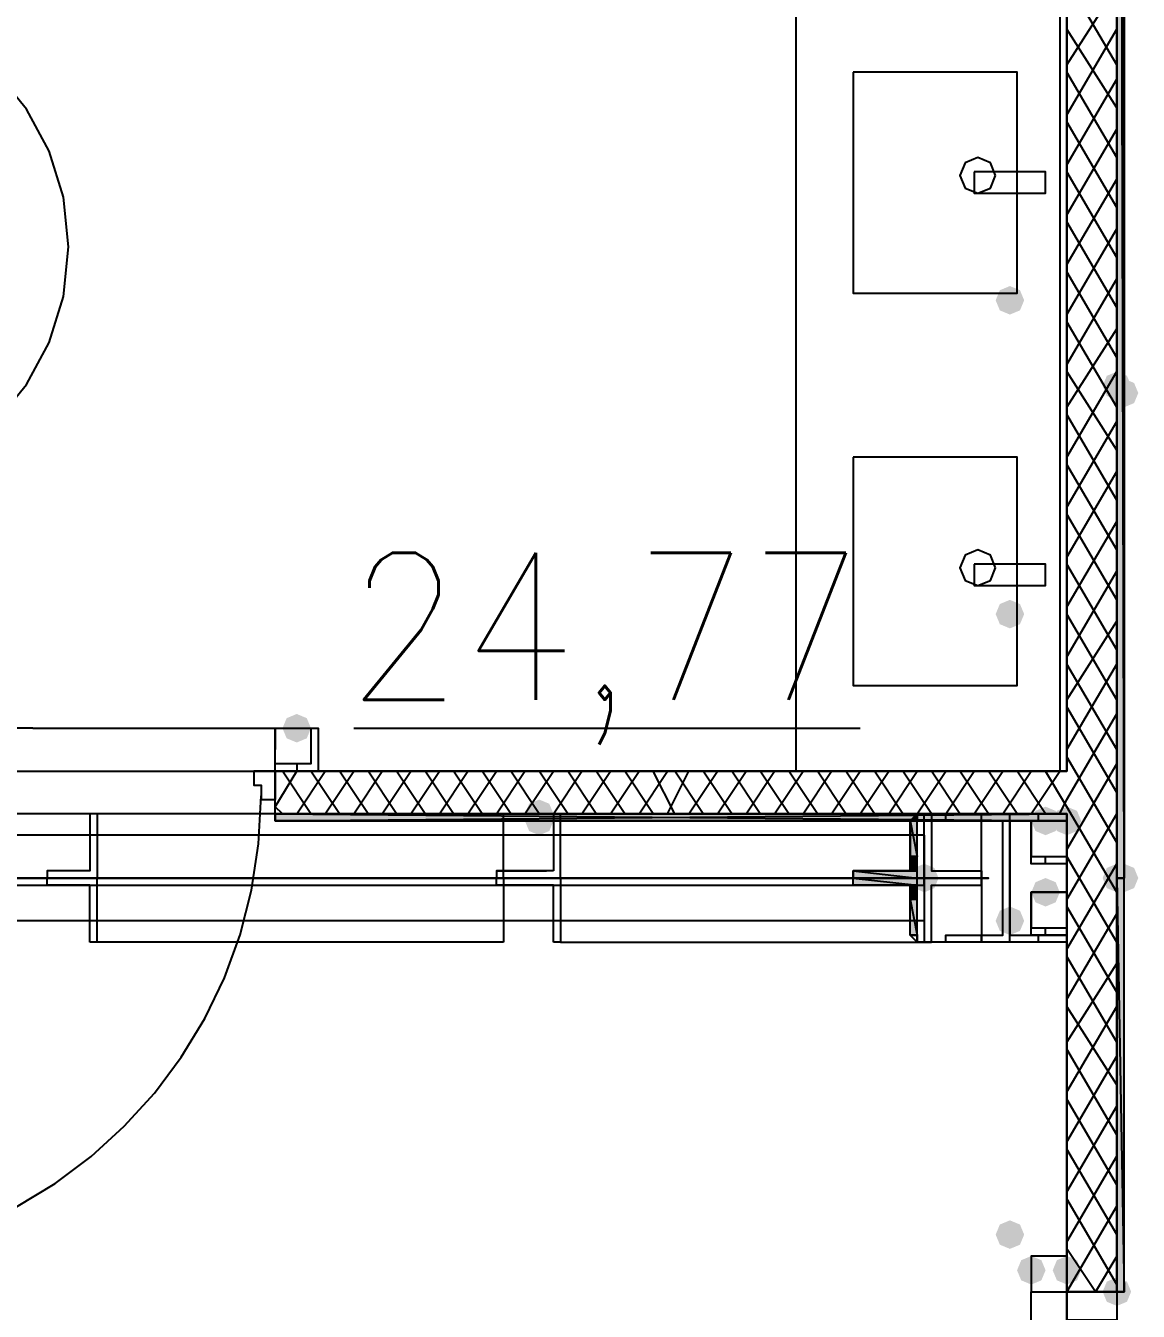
# Model space of a CAD drawing. Header units: millimetres. Extents: x 0 to 420, y 0 to 297.
# Drawn here: x 383.07 to 389.68, y 167.1 to 174.73 of the extents above; entities that cross this region are included whole.
import ezdxf

# ---------------------------------------------------------------- set-up
doc = ezdxf.new("R2010")
doc.units = ezdxf.units.MM
doc.layers.get('0').update_dxf_attribs({"linetype": 'CONTINUOUS'})
doc.styles.get("Standard").update_dxf_attribs({"font": 'STANDARD'})

msp = doc.modelspace()

# ---------------------------------------------------------------- hatches: boundary and pattern name
at = {"true_color": 0x000007}
h = msp.add_hatch(color=0, dxfattribs=at)
h.paths.add_polyline_path([(389.593667, 187.071), (389.551333, 187.071), (389.593667, 169.672)], flags=0)
h.paths.add_polyline_path([(389.551333, 187.071), (389.593667, 169.672), (389.551333, 169.672)], flags=0)
for points in [[(389.001, 173.101), (388.976129, 173.041204), (388.916333, 173.016333), (388.856537, 173.041204), (388.831667, 173.101), (388.856537, 173.160796), (388.916333, 173.185667), (388.976129, 173.160796)], [(389.001, 171.238333), (388.976129, 171.178537), (388.916333, 171.153667), (388.856537, 171.178537), (388.831667, 171.238333), (388.856537, 171.298129), (388.916333, 171.323), (388.976129, 171.298129)], [(384.767667, 170.561), (384.742796, 170.501204), (384.683, 170.476333), (384.623204, 170.501204), (384.598333, 170.561), (384.623204, 170.620796), (384.683, 170.645667), (384.742796, 170.620796)], [(389.212667, 170.010667), (389.187796, 169.950871), (389.128, 169.926), (389.068204, 169.950871), (389.043333, 170.010667), (389.068204, 170.070462), (389.128, 170.095333), (389.187796, 170.070463)], [(388.493, 169.672), (388.468129, 169.612204), (388.408333, 169.587333), (388.348538, 169.612204), (388.323667, 169.672), (388.348537, 169.731796), (388.408333, 169.756667), (388.468129, 169.731796)], [(389.212667, 169.587333), (389.187796, 169.527537), (389.128, 169.502667), (389.068204, 169.527537), (389.043333, 169.587333), (389.068204, 169.647129), (389.128, 169.672), (389.187796, 169.647129)], [(389.001, 169.418), (388.976129, 169.358204), (388.916333, 169.333333), (388.856537, 169.358204), (388.831667, 169.418), (388.856537, 169.477796), (388.916333, 169.502667), (388.976129, 169.477796)], [(389.001, 167.555333), (388.976129, 167.495537), (388.916333, 167.470667), (388.856537, 167.495537), (388.831667, 167.555333), (388.856537, 167.615129), (388.916333, 167.64), (388.976129, 167.615129)], [(389.128, 167.343667), (389.103129, 167.283871), (389.043333, 167.259), (388.983538, 167.283871), (388.958667, 167.343667), (388.983537, 167.403462), (389.043333, 167.428333), (389.103129, 167.403463)], [(389.339667, 167.343667), (389.314796, 167.283871), (389.255, 167.259), (389.195204, 167.283871), (389.170333, 167.343667), (389.195204, 167.403462), (389.255, 167.428333), (389.314796, 167.403463)]]:
    msp.add_hatch(color=0, dxfattribs=at).paths.add_polyline_path(points, flags=0)
at = {"true_color": 0x0000fe}
for points in [[(389.636, 172.593), (389.611129, 172.533204), (389.551333, 172.508333), (389.491537, 172.533204), (389.466667, 172.593), (389.491537, 172.652796), (389.551333, 172.677667), (389.611129, 172.652796)], [(389.678333, 172.550667), (389.653462, 172.490871), (389.593667, 172.466), (389.533871, 172.490871), (389.509, 172.550667), (389.533871, 172.610462), (389.593667, 172.635333), (389.653462, 172.610463)], [(386.207, 170.053), (386.182129, 169.993204), (386.122333, 169.968333), (386.062538, 169.993204), (386.037667, 170.053), (386.062537, 170.112796), (386.122333, 170.137667), (386.182129, 170.112796)], [(386.207, 170.010667), (386.182129, 169.950871), (386.122333, 169.926), (386.062538, 169.950871), (386.037667, 170.010667), (386.062537, 170.070462), (386.122333, 170.095333), (386.182129, 170.070463)], [(389.339667, 170.010667), (389.314796, 169.950871), (389.255, 169.926), (389.195204, 169.950871), (389.170333, 170.010667), (389.195204, 170.070462), (389.255, 170.095333), (389.314796, 170.070463)], [(389.339667, 170.010667), (389.314796, 169.950871), (389.255, 169.926), (389.195204, 169.950871), (389.170333, 170.010667), (389.195204, 170.070462), (389.255, 170.095333), (389.314796, 170.070463)], [(389.636, 169.672), (389.611129, 169.612204), (389.551333, 169.587333), (389.491537, 169.612204), (389.466667, 169.672), (389.491537, 169.731796), (389.551333, 169.756667), (389.611129, 169.731796)], [(389.678333, 169.672), (389.653462, 169.612204), (389.593667, 169.587333), (389.533871, 169.612204), (389.509, 169.672), (389.533871, 169.731796), (389.593667, 169.756667), (389.653462, 169.731796)], [(389.636, 167.216667), (389.611129, 167.156871), (389.551333, 167.132), (389.491537, 167.156871), (389.466667, 167.216667), (389.491537, 167.276462), (389.551333, 167.301333), (389.611129, 167.276463)], [(389.636, 167.216667), (389.611129, 167.156871), (389.551333, 167.132), (389.491537, 167.156871), (389.466667, 167.216667), (389.491537, 167.276462), (389.551333, 167.301333), (389.611129, 167.276463)]]:
    msp.add_hatch(color=0, dxfattribs=at).paths.add_polyline_path(points, flags=0)
at = {"true_color": 0x000007}
h = msp.add_hatch(color=0, dxfattribs=at)
h.paths.add_polyline_path([(389.255, 170.053), (384.556, 170.053), (389.255, 170.010667)], flags=0)
h.paths.add_polyline_path([(384.556, 170.053), (389.255, 170.010667), (384.556, 170.010667)], flags=0)
at = {"true_color": 0x000062}
h = msp.add_hatch(color=0, dxfattribs=at)
h.paths.add_polyline_path([(388.366, 170.010667), (388.366, 170.053)], flags=0)
h.paths.add_polyline_path([(388.366, 170.053), (388.366, 170.010667), (388.323667, 170.010667)], flags=0)
h = msp.add_hatch(color=0, dxfattribs=at)
h.paths.add_polyline_path([(388.366, 170.010667), (388.323667, 170.010667), (388.366, 169.799)], flags=0)
h.paths.add_polyline_path([(388.323667, 170.010667), (388.366, 169.799), (388.323667, 169.799)], flags=0)
h = msp.add_hatch(color=0, dxfattribs=at)
h.paths.add_polyline_path([(388.366, 169.799), (388.323667, 169.799), (388.366, 169.756667)], flags=0)
h.paths.add_polyline_path([(388.323667, 169.799), (388.366, 169.756667), (388.323667, 169.756667)], flags=0)
h = msp.add_hatch(color=0, dxfattribs=at)
h.paths.add_polyline_path([(388.366, 169.714333), (388.027333, 169.714333)], flags=0)
h.paths.add_polyline_path([(388.027333, 169.714333), (388.366, 169.714333)], flags=0)
h.paths.add_polyline_path([(388.366, 169.714333), (388.027333, 169.714333)], flags=0)
h.paths.add_polyline_path([(388.366, 169.714333), (388.027333, 169.714333), (387.985, 169.714333)], flags=0)
h = msp.add_hatch(color=0, dxfattribs=at)
h.paths.add_polyline_path([(387.985, 169.714333), (388.366, 169.714333)], flags=0)
h.paths.add_polyline_path([(388.366, 169.714333), (387.985, 169.714333)], flags=0)
h = msp.add_hatch(color=0, dxfattribs=at)
h.paths.add_polyline_path([(388.366, 169.714333), (387.985, 169.714333), (388.366, 169.672)], flags=0)
h.paths.add_polyline_path([(387.985, 169.714333), (388.366, 169.672), (387.985, 169.672)], flags=0)
h.paths.add_polyline_path([(388.366, 169.672), (387.985, 169.672)], flags=0)
h.paths.add_polyline_path([(387.985, 169.672), (388.366, 169.672)], flags=0)
h.paths.add_polyline_path([(388.366, 169.672), (387.985, 169.672)], flags=0)
h.paths.add_polyline_path([(388.366, 169.672), (387.985, 169.672)], flags=0)
for points in [[(388.027333, 169.714333), (388.069667, 169.714333)], [(388.027333, 169.629667), (388.069667, 169.629667)]]:
    msp.add_hatch(color=0, dxfattribs=at).paths.add_polyline_path(points, flags=0)
h = msp.add_hatch(color=0, dxfattribs=at)
h.paths.add_polyline_path([(388.027333, 169.714333), (388.069667, 169.714333)], flags=0)
h.paths.add_polyline_path([(388.069667, 169.714333), (388.027333, 169.714333)], flags=0)
h = msp.add_hatch(color=0, dxfattribs=at)
h.paths.add_polyline_path([(388.366, 169.714333), (388.323667, 169.714333)], flags=0)
h.paths.add_polyline_path([(388.323667, 169.714333), (388.366, 169.714333)], flags=0)
h.paths.add_polyline_path([(388.366, 169.714333), (388.323667, 169.714333)], flags=0)
h.paths.add_polyline_path([(388.366, 169.714333), (388.323667, 169.714333), (388.069667, 169.714333)], flags=0)
h = msp.add_hatch(color=0, dxfattribs=at)
h.paths.add_polyline_path([(388.366, 169.756667), (388.323667, 169.756667), (388.366, 169.714333)], flags=0)
h.paths.add_polyline_path([(388.323667, 169.756667), (388.366, 169.714333), (388.323667, 169.714333)], flags=0)
h.paths.add_polyline_path([(388.366, 169.714333), (388.323667, 169.714333)], flags=0)
h.paths.add_polyline_path([(388.323667, 169.714333), (388.366, 169.714333)], flags=0)
h.paths.add_polyline_path([(388.366, 169.714333), (388.323667, 169.714333)], flags=0)
h.paths.add_polyline_path([(388.366, 169.714333), (388.323667, 169.714333)], flags=0)
h = msp.add_hatch(color=0, dxfattribs=at)
h.paths.add_polyline_path([(387.985, 169.672), (388.366, 169.672)], flags=0)
h.paths.add_polyline_path([(388.366, 169.672), (387.985, 169.672)], flags=0)
h.paths.add_polyline_path([(388.366, 169.672), (387.985, 169.672)], flags=0)
h.paths.add_polyline_path([(387.985, 169.672), (388.366, 169.672)], flags=0)
h = msp.add_hatch(color=0, dxfattribs=at)
h.paths.add_polyline_path([(388.366, 169.672), (387.985, 169.672), (388.366, 169.629667)], flags=0)
h.paths.add_polyline_path([(387.985, 169.672), (388.366, 169.629667), (387.985, 169.629667)], flags=0)
h.paths.add_polyline_path([(388.366, 169.629667), (387.985, 169.629667)], flags=0)
h.paths.add_polyline_path([(387.985, 169.629667), (388.366, 169.629667)], flags=0)
h = msp.add_hatch(color=0, dxfattribs=at)
h.paths.add_polyline_path([(388.366, 169.629667), (387.985, 169.629667)], flags=0)
h.paths.add_polyline_path([(387.985, 169.629667), (388.366, 169.629667), (388.027333, 169.629667)], flags=0)
h.paths.add_polyline_path([(388.366, 169.629667), (388.027333, 169.629667)], flags=0)
h.paths.add_polyline_path([(388.027333, 169.629667), (388.366, 169.629667)], flags=0)
h = msp.add_hatch(color=0, dxfattribs=at)
h.paths.add_polyline_path([(388.027333, 169.629667), (388.069667, 169.629667)], flags=0)
h.paths.add_polyline_path([(388.069667, 169.629667), (388.027333, 169.629667)], flags=0)
h = msp.add_hatch(color=0, dxfattribs=at)
h.paths.add_polyline_path([(388.366, 169.629667), (388.069667, 169.629667)], flags=0)
h.paths.add_polyline_path([(388.069667, 169.629667), (388.366, 169.629667), (388.323667, 169.629667)], flags=0)
h = msp.add_hatch(color=0, dxfattribs=at)
h.paths.add_polyline_path([(388.323667, 169.629667), (388.366, 169.629667)], flags=0)
h.paths.add_polyline_path([(388.366, 169.629667), (388.323667, 169.629667)], flags=0)
h.paths.add_polyline_path([(388.366, 169.629667), (388.323667, 169.629667)], flags=0)
h.paths.add_polyline_path([(388.323667, 169.629667), (388.366, 169.629667)], flags=0)
h.paths.add_polyline_path([(388.366, 169.629667), (388.323667, 169.629667)], flags=0)
h.paths.add_polyline_path([(388.366, 169.629667), (388.323667, 169.629667)], flags=0)
h = msp.add_hatch(color=0, dxfattribs=at)
h.paths.add_polyline_path([(388.366, 169.629667), (388.323667, 169.629667), (388.366, 169.587333)], flags=0)
h.paths.add_polyline_path([(388.323667, 169.629667), (388.366, 169.587333), (388.323667, 169.587333)], flags=0)
at = {"true_color": 0x000007}
h = msp.add_hatch(color=0, dxfattribs=at)
h.paths.add_polyline_path([(389.593667, 169.672), (389.551333, 169.672), (389.593667, 167.216667)], flags=0)
h.paths.add_polyline_path([(389.551333, 169.672), (389.593667, 167.216667), (389.551333, 167.216667)], flags=0)
at = {"true_color": 0x000062}
h = msp.add_hatch(color=0, dxfattribs=at)
h.paths.add_polyline_path([(388.366, 169.587333), (388.323667, 169.587333), (388.366, 169.545)], flags=0)
h.paths.add_polyline_path([(388.323667, 169.587333), (388.366, 169.545), (388.323667, 169.545)], flags=0)
h = msp.add_hatch(color=0, dxfattribs=at)
h.paths.add_polyline_path([(388.366, 169.545), (388.323667, 169.545), (388.366, 169.333333)], flags=0)
h.paths.add_polyline_path([(388.323667, 169.545), (388.366, 169.333333), (388.323667, 169.333333)], flags=0)

# ---------------------------------------------------------------- linework, layer by layer
at = {"color": 0, "true_color": 0x000007}
for points in [[(389.551333, 167.216667), (389.551333, 222.504)], [(389.593667, 187.071), (389.593667, 169.672), (389.551333, 187.071), (389.551333, 169.672)], [(389.551333, 174.498), (389.255, 175.006)], [(387.646333, 174.963667), (387.646333, 170.307)], [(387.646333, 174.963667), (389.255, 174.963667), (389.255, 170.307), (387.646333, 170.307)], [(389.212667, 174.963667), (389.212667, 170.307)], [(389.255, 174.498), (389.551333, 174.963667)], [(389.255, 174.963667), (389.255, 170.307)], [(383.328333, 173.4185), (383.298661, 173.712842), (383.21356, 173.986993), (383.078903, 174.23508), (382.900563, 174.45123), (382.684413, 174.62957), (382.436326, 174.764227), (382.162175, 174.849328), (381.867833, 174.879), (381.573492, 174.849328), (381.299341, 174.764227), (381.051254, 174.62957), (380.835104, 174.45123), (380.656764, 174.23508), (380.522107, 173.986993), (380.437005, 173.712842), (380.407333, 173.4185)], [(389.255, 174.201667), (389.551333, 174.709667)], [(389.551333, 174.244), (389.255, 174.709667)], [(389.551333, 173.947667), (389.255, 174.455667)], [(389.255, 173.905333), (389.551333, 174.413333)], [(389.551333, 173.651333), (389.255, 174.159333)], [(389.255, 173.609), (389.551333, 174.117)], [(389.551333, 173.355), (389.255, 173.863)], [(389.255, 173.312667), (389.551333, 173.820667)], [(389.551333, 173.058667), (389.255, 173.566667)], [(389.255, 173.016333), (389.551333, 173.524333)], [(380.407333, 173.4185), (380.437005, 173.124158), (380.522107, 172.850007), (380.656764, 172.60192), (380.835104, 172.38577), (381.051254, 172.20743), (381.299341, 172.072773), (381.573492, 171.987672), (381.867833, 171.958), (382.162175, 171.987672), (382.436326, 172.072773), (382.684413, 172.20743), (382.900563, 172.38577), (383.078903, 172.60192), (383.21356, 172.850007), (383.298661, 173.124158), (383.328333, 173.4185)], [(389.551333, 172.762333), (389.255, 173.270333)], [(389.255, 172.72), (389.551333, 173.228)], [(389.551333, 172.466), (389.255, 172.974)], [(389.255, 172.466), (389.551333, 172.931667)], [(389.255, 172.169667), (389.551333, 172.677667)], [(389.551333, 172.212), (389.255, 172.677667)], [(389.551333, 171.915667), (389.255, 172.423667)], [(389.255, 171.873333), (389.551333, 172.381333)], [(389.551333, 171.619333), (389.255, 172.127333)], [(389.255, 171.577), (389.551333, 172.085)], [(389.551333, 171.323), (389.255, 171.831)], [(389.255, 171.280667), (389.551333, 171.788667)], [(389.551333, 171.026667), (389.255, 171.534667)], [(389.255, 170.984333), (389.551333, 171.492333)], [(389.551333, 170.730333), (389.255, 171.238333)], [(389.255, 170.730333), (389.551333, 171.196)], [(389.255, 170.434), (389.551333, 170.942)], [(389.551333, 170.434), (389.255, 170.942)], [(389.551333, 170.18), (389.255, 170.688)], [(389.255, 170.137667), (389.551333, 170.645667)], [(383.116667, 170.561), (381.635, 170.561), (381.635, 170.434)], [(383.116667, 170.561), (384.556, 170.561), (384.767667, 170.561), (384.767667, 170.349333), (384.556, 170.349333), (384.556, 170.561), (384.81, 170.561), (384.81, 170.307), (384.556, 170.307), (384.556, 170.561), (384.556, 170.434)], [(385.021667, 170.561), (388.027333, 170.561)], [(381.635, 170.434), (381.635, 170.307), (383.116667, 170.307)], [(383.116667, 170.307), (384.556, 170.307), (384.556, 170.434)], [(389.551333, 169.883667), (389.255, 170.391667)], [(384.683, 170.349333), (384.683, 170.307)], [(389.255, 169.841333), (389.551333, 170.349333)], [(384.556, 170.095333), (384.683, 170.307)], [(384.556, 170.053), (384.556, 170.137667), (384.556, 170.307)], [(389.255, 170.307), (384.556, 170.307)], [(384.767667, 170.053), (384.598333, 170.307)], [(384.683, 170.053), (384.852333, 170.307)], [(384.937, 170.053), (384.767667, 170.307)], [(384.852333, 170.053), (385.021667, 170.307)], [(385.106333, 170.053), (384.937, 170.307)], [(385.021667, 170.053), (385.191, 170.307)], [(385.275667, 170.053), (385.106333, 170.307)], [(385.191, 170.053), (385.360333, 170.307)], [(385.445, 170.053), (385.275667, 170.307)], [(385.360333, 170.053), (385.529667, 170.307)], [(385.614333, 170.053), (385.445, 170.307)], [(385.529667, 170.053), (385.699, 170.307)], [(385.783667, 170.053), (385.614333, 170.307)], [(385.699, 170.053), (385.868333, 170.307)], [(385.953, 170.053), (385.783667, 170.307)], [(385.868333, 170.053), (386.037667, 170.307)], [(386.122333, 170.053), (385.953, 170.307)], [(386.037667, 170.053), (386.207, 170.307)], [(386.291667, 170.053), (386.122333, 170.307)], [(386.207, 170.053), (386.376333, 170.307)], [(386.461, 170.053), (386.291667, 170.307)], [(386.376333, 170.053), (386.545667, 170.307)], [(386.630333, 170.053), (386.461, 170.307)], [(386.545667, 170.053), (386.715, 170.307)], [(386.799667, 170.053), (386.630333, 170.307)], [(386.715, 170.053), (386.884333, 170.307)], [(386.926667, 170.053), (386.799667, 170.307)], [(386.884333, 170.053), (387.011333, 170.307)], [(387.096, 170.053), (386.926667, 170.307)], [(387.011333, 170.053), (387.180667, 170.307)], [(387.265333, 170.053), (387.096, 170.307)], [(387.180667, 170.053), (387.35, 170.307)], [(387.434667, 170.053), (387.265333, 170.307)], [(387.35, 170.053), (387.519333, 170.307)], [(387.604, 170.053), (387.434667, 170.307)], [(387.519333, 170.053), (387.688667, 170.307)], [(387.773333, 170.053), (387.604, 170.307)], [(387.688667, 170.053), (387.858, 170.307)], [(387.942667, 170.053), (387.773333, 170.307)], [(387.858, 170.053), (388.027333, 170.307)], [(388.112, 170.053), (387.942667, 170.307)], [(388.027333, 170.053), (388.196667, 170.307)], [(388.281333, 170.053), (388.112, 170.307)], [(388.196667, 170.053), (388.366, 170.307)], [(388.450667, 170.053), (388.281333, 170.307)], [(388.366, 170.053), (388.535333, 170.307)], [(388.62, 170.053), (388.450667, 170.307)], [(388.535333, 170.053), (388.704667, 170.307)], [(388.789333, 170.053), (388.62, 170.307)], [(388.704667, 170.053), (388.874, 170.307)], [(388.958667, 170.053), (388.789333, 170.307)], [(388.874, 170.053), (389.043333, 170.307)], [(389.128, 170.053), (388.958667, 170.307)], [(389.043333, 170.053), (389.212667, 170.307)], [(389.255, 170.095333), (389.128, 170.307)], [(381.6985, 167.386), (381.982006, 167.400316), (382.257323, 167.442334), (382.523056, 167.510661), (382.777812, 167.603903), (383.020197, 167.720666), (383.248817, 167.859556), (383.462279, 168.01918), (383.659189, 168.198144), (383.838153, 168.395054), (383.997777, 168.608516), (384.136667, 168.837136), (384.25343, 169.079521), (384.346672, 169.334278), (384.414999, 169.600011), (384.457018, 169.875327), (384.471333, 170.158833)], [(384.556, 170.053), (384.556, 170.137667)], [(384.598333, 170.053), (384.556, 170.095333)], [(389.212667, 170.053), (389.255, 170.137667)], [(389.551333, 169.587333), (389.255, 170.095333)], [(383.455333, 170.053), (383.455333, 170.010667), (383.455333, 169.756667), (383.455333, 169.714333), (383.201333, 169.714333), (383.201333, 169.672)], [(383.497667, 170.053), (383.455333, 170.053)], [(384.556, 170.010667), (389.255, 170.010667), (384.556, 170.010667), (389.255, 170.053)], [(384.556, 170.053), (389.255, 170.053)], [(386.207, 170.053), (386.207, 170.010667), (386.207, 169.756667), (386.207, 169.714333)], [(386.249333, 170.053), (386.207, 170.053)], [(388.408333, 169.672), (388.408333, 170.053), (388.450667, 170.053), (388.450667, 170.010667), (388.450667, 169.756667), (388.450667, 169.714333), (388.493, 169.714333), (388.704667, 169.714333), (388.747, 169.714333), (388.747, 169.672), (388.408333, 169.672), (386.249333, 169.672), (386.249333, 170.053), (388.408333, 170.053)], [(386.249333, 169.672), (386.249333, 170.053), (388.366, 170.053)], [(388.366, 169.672), (388.747, 169.672), (388.747, 170.053), (388.366, 170.053)], [(388.535333, 170.010667), (388.535333, 170.053)], [(388.747, 170.010667), (388.747, 170.053)], [(388.916333, 169.291), (388.916333, 170.053)], [(389.085667, 170.010667), (389.085667, 170.053)], [(389.255, 170.010667), (389.255, 170.053)], [(389.255, 169.545), (389.551333, 170.053)], [(389.255, 170.053), (389.255, 167.216667)], [(388.408333, 169.926), (388.408333, 169.672), (388.408333, 169.714333), (388.408333, 169.926), (377.782667, 169.926), (377.782667, 169.672), (388.408333, 169.672), (388.408333, 169.714333)], [(389.128, 169.756667), (389.128, 169.799)], [(389.551333, 169.291), (389.255, 169.799)], [(386.207, 169.714333), (386.164667, 169.714333), (385.868333, 169.714333), (386.164667, 169.714333)], [(385.868333, 169.714333), (385.868333, 169.672)], [(388.027333, 169.714333), (388.323667, 169.714333)], [(389.255, 169.248667), (389.551333, 169.756667)], [(377.782667, 169.629667), (377.782667, 169.672), (377.782667, 169.629667), (388.408333, 169.629667), (388.408333, 169.672), (377.782667, 169.672)], [(388.408333, 169.629667), (388.408333, 169.460333), (388.408333, 169.418), (377.782667, 169.418), (377.782667, 169.460333), (377.782667, 169.629667), (377.782667, 169.418)], [(383.201333, 169.672), (383.497667, 169.672)], [(383.455333, 169.291), (383.455333, 169.333333), (383.455333, 169.587333), (383.455333, 169.629667), (383.201333, 169.629667), (383.201333, 169.672)], [(383.201333, 169.672), (383.497667, 169.672)], [(385.868333, 169.672), (386.249333, 169.672)], [(385.868333, 169.629667), (385.868333, 169.672)], [(385.868333, 169.672), (386.249333, 169.672)], [(386.207, 169.629667), (386.164667, 169.629667), (385.868333, 169.629667), (386.164667, 169.629667)], [(386.207, 169.291), (386.207, 169.333333), (386.207, 169.587333), (386.207, 169.629667)], [(388.408333, 169.672), (388.408333, 169.291), (388.450667, 169.291), (388.450667, 169.333333), (388.450667, 169.587333), (388.450667, 169.629667), (388.493, 169.629667), (388.704667, 169.629667), (388.747, 169.629667), (388.747, 169.672), (388.408333, 169.672), (386.249333, 169.672), (386.249333, 169.291), (388.408333, 169.291)], [(386.249333, 169.672), (388.366, 169.672)], [(386.249333, 169.672), (386.249333, 169.291), (388.366, 169.291)], [(386.249333, 169.672), (388.366, 169.672)], [(388.027333, 169.629667), (388.323667, 169.629667)], [(388.366, 169.672), (388.747, 169.672), (388.747, 169.291), (388.366, 169.291)], [(389.551333, 169.672), (389.551333, 167.216667), (389.551333, 169.672), (389.593667, 167.216667)], [(389.551333, 168.994667), (389.255, 169.502667)], [(389.255, 168.952333), (389.551333, 169.460333)], [(388.535333, 169.291), (388.535333, 169.333333)], [(388.747, 169.291), (388.747, 169.333333)], [(389.085667, 169.291), (389.085667, 169.333333)], [(389.128, 169.333333), (389.128, 169.375667)], [(389.255, 169.291), (389.255, 169.333333)], [(383.497667, 169.291), (383.455333, 169.291)], [(386.249333, 169.291), (386.207, 169.291)], [(389.551333, 168.698333), (389.255, 169.206333)], [(389.255, 168.698333), (389.551333, 169.164)], [(389.255, 168.402), (389.551333, 168.91)], [(389.551333, 168.444333), (389.255, 168.91)], [(389.551333, 168.148), (389.255, 168.656)], [(389.255, 168.105667), (389.551333, 168.613667)], [(389.551333, 167.851667), (389.255, 168.359667)], [(389.255, 167.809333), (389.551333, 168.317333)], [(389.551333, 167.555333), (389.255, 168.063333)], [(389.255, 167.513), (389.551333, 168.021)], [(389.551333, 167.259), (389.255, 167.767)], [(389.255, 167.216667), (389.551333, 167.724667)], [(389.551333, 167.428333), (389.424333, 167.216667), (389.255, 167.470667)], [(389.043333, 163.914667), (389.043333, 167.216667), (389.128, 167.216667)], [(389.128, 167.216667), (389.255, 167.216667), (389.255, 163.914667)], [(389.255, 167.216667), (389.551333, 167.216667)]]:
    msp.add_lwpolyline(points, dxfattribs=at)
at = {"color": 0, "true_color": 0x000068}
msp.add_lwpolyline([(389.255, 170.307), (389.255, 174.963667), (385.106333, 174.963667), (385.106333, 175.26), (389.255, 175.26), (389.255, 187.409667), (376.936, 187.409667), (376.936, 175.26), (381.635, 175.26), (381.635, 174.963667), (376.936, 174.963667), (376.936, 170.307)], close=True, dxfattribs=at)
at = {"color": 0, "true_color": 0x000007}
for points in [[(389.593667, 187.071), (389.551333, 187.071), (389.593667, 169.672)], [(389.551333, 187.071), (389.593667, 169.672), (389.551333, 169.672)], [(389.593667, 169.672), (389.593667, 187.071), (389.551333, 187.071), (389.551333, 169.672)], [(389.593667, 169.672), (389.593667, 187.071), (389.551333, 187.071), (389.551333, 169.672)], [(387.985, 174.455667), (387.985, 173.143333), (388.958667, 173.143333), (388.958667, 174.455667)], [(388.831667, 173.841833), (388.800669, 173.916669), (388.725833, 173.947667), (388.650998, 173.916669), (388.62, 173.841833), (388.650998, 173.766998), (388.725833, 173.736), (388.800669, 173.766998)], [(388.704667, 173.863), (388.704667, 173.736), (389.128, 173.736), (389.128, 173.863)], [(387.985, 172.169667), (387.985, 170.815), (388.958667, 170.815), (388.958667, 172.169667)], [(388.831667, 171.5135), (388.800669, 171.588335), (388.725833, 171.619333), (388.650998, 171.588335), (388.62, 171.5135), (388.650998, 171.438665), (388.725833, 171.407667), (388.800669, 171.438665)], [(388.704667, 171.534667), (388.704667, 171.407667), (389.128, 171.407667), (389.128, 171.534667)], [(384.429, 170.307), (384.429, 170.222333), (384.471333, 170.222333), (384.471333, 170.137667), (384.556, 170.137667), (384.556, 170.307)], [(384.556, 170.307), (384.556, 170.137667)], [(385.910667, 170.053), (383.497667, 170.053), (383.497667, 169.672), (385.910667, 169.672)], [(389.255, 170.053), (384.556, 170.053), (389.255, 170.010667)], [(384.556, 170.053), (389.255, 170.010667), (384.556, 170.010667)], [(384.556, 170.010667), (384.556, 170.053), (389.255, 170.053), (389.255, 170.010667), (384.556, 170.010667), (389.255, 170.010667), (389.255, 170.053), (384.556, 170.053)], [(389.255, 169.291), (388.535333, 169.291), (388.535333, 169.333333), (388.874, 169.333333), (388.874, 170.010667), (388.535333, 170.010667), (388.535333, 170.053), (389.255, 170.053), (389.255, 170.010667), (388.916333, 170.010667), (388.916333, 169.333333), (389.255, 169.333333)], [(389.255, 169.756667), (389.043333, 169.756667), (389.043333, 170.010667), (389.255, 170.010667)], [(389.255, 169.799), (389.255, 170.010667), (389.043333, 170.010667), (389.043333, 169.799)], [(385.910667, 169.291), (383.497667, 169.291), (383.497667, 169.672), (385.910667, 169.672)], [(388.069667, 169.672), (388.789333, 169.672)], [(389.593667, 169.672), (389.551333, 169.672), (389.593667, 167.216667)], [(389.551333, 169.672), (389.593667, 167.216667), (389.551333, 167.216667)], [(389.551333, 169.672), (389.551333, 167.216667), (389.593667, 167.216667), (389.593667, 169.672)], [(389.551333, 169.672), (389.551333, 167.216667), (389.593667, 167.216667), (389.593667, 169.672)], [(389.255, 169.333333), (389.043333, 169.333333), (389.043333, 169.587333), (389.255, 169.587333)], [(389.255, 169.375667), (389.255, 169.587333), (389.043333, 169.587333), (389.043333, 169.375667)], [(389.255, 167.216667), (389.255, 167.428333), (389.043333, 167.428333), (389.043333, 167.216667), (389.255, 167.216667), (389.255, 167.428333), (389.043333, 167.428333), (389.043333, 167.216667)], [(389.255, 167.216667), (389.551333, 167.216667), (389.551333, 167.047333), (389.255, 167.047333)], [(389.551333, 167.216667), (389.255, 167.216667)]]:
    msp.add_lwpolyline(points, close=True, dxfattribs=at)
at = {"color": 0, "true_color": 0x000008}
msp.add_lwpolyline([(376.936, 157.734), (389.255, 157.734), (389.255, 170.053), (376.936, 170.053)], close=True, dxfattribs=at)
at = {"color": 0, "true_color": 0x000062}
for points in [[(388.366, 169.291), (388.366, 169.672), (387.985, 169.672), (388.366, 169.672), (388.366, 170.053)], [(388.366, 170.053), (388.323667, 170.010667), (388.323667, 169.799), (388.323667, 169.756667), (388.323667, 169.714333), (388.069667, 169.714333), (388.027333, 169.714333), (387.985, 169.714333), (387.985, 169.672)], [(388.366, 169.291), (388.323667, 169.333333), (388.323667, 169.545), (388.323667, 169.587333), (388.323667, 169.629667), (388.069667, 169.629667), (388.027333, 169.629667), (387.985, 169.629667), (387.985, 169.672)]]:
    msp.add_lwpolyline(points, dxfattribs=at)
for points in [[(388.366, 170.053), (388.366, 170.010667), (388.323667, 170.010667)], [(388.366, 170.010667), (388.323667, 170.010667), (388.366, 169.799)], [(388.323667, 170.010667), (388.366, 169.799), (388.323667, 169.799)], [(388.366, 170.010667), (388.366, 170.053)], [(388.366, 169.799), (388.323667, 169.799), (388.366, 169.756667)], [(388.323667, 169.799), (388.366, 169.756667), (388.323667, 169.756667)], [(388.366, 169.714333), (388.027333, 169.714333), (387.985, 169.714333)], [(387.985, 169.714333), (388.366, 169.714333)], [(388.366, 169.714333), (387.985, 169.714333)], [(388.366, 169.714333), (387.985, 169.714333), (388.366, 169.672)], [(387.985, 169.714333), (388.366, 169.672), (387.985, 169.672)], [(388.027333, 169.714333), (388.069667, 169.714333)], [(388.027333, 169.714333), (388.069667, 169.714333)], [(388.069667, 169.714333), (388.027333, 169.714333)], [(388.366, 169.714333), (388.027333, 169.714333)], [(388.027333, 169.714333), (388.366, 169.714333)], [(388.366, 169.714333), (388.027333, 169.714333)], [(388.366, 169.714333), (388.323667, 169.714333), (388.069667, 169.714333)], [(388.366, 169.756667), (388.323667, 169.756667), (388.366, 169.714333)], [(388.323667, 169.756667), (388.366, 169.714333), (388.323667, 169.714333)], [(388.366, 169.714333), (388.323667, 169.714333)], [(388.323667, 169.714333), (388.366, 169.714333)], [(388.366, 169.714333), (388.323667, 169.714333)], [(388.366, 169.714333), (388.323667, 169.714333)], [(388.366, 169.714333), (388.323667, 169.714333)], [(388.323667, 169.714333), (388.366, 169.714333)], [(388.366, 169.714333), (388.323667, 169.714333)], [(387.985, 169.672), (388.366, 169.672)], [(388.366, 169.672), (387.985, 169.672)], [(388.366, 169.672), (387.985, 169.672)], [(387.985, 169.672), (388.366, 169.672)], [(388.366, 169.672), (387.985, 169.672), (388.366, 169.629667)], [(387.985, 169.672), (388.366, 169.629667), (387.985, 169.629667)], [(388.366, 169.672), (387.985, 169.672)], [(387.985, 169.672), (388.366, 169.672)], [(388.366, 169.672), (387.985, 169.672)], [(388.366, 169.672), (387.985, 169.672)], [(388.366, 169.629667), (387.985, 169.629667)], [(387.985, 169.629667), (388.366, 169.629667)], [(388.366, 169.629667), (387.985, 169.629667)], [(387.985, 169.629667), (388.366, 169.629667), (388.027333, 169.629667)], [(388.366, 169.629667), (388.027333, 169.629667)], [(388.027333, 169.629667), (388.366, 169.629667)], [(388.027333, 169.629667), (388.069667, 169.629667)], [(388.027333, 169.629667), (388.069667, 169.629667)], [(388.069667, 169.629667), (388.027333, 169.629667)], [(388.366, 169.629667), (388.069667, 169.629667)], [(388.069667, 169.629667), (388.366, 169.629667), (388.323667, 169.629667)], [(388.323667, 169.629667), (388.366, 169.629667)], [(388.366, 169.629667), (388.323667, 169.629667)], [(388.366, 169.629667), (388.323667, 169.629667)], [(388.323667, 169.629667), (388.366, 169.629667)], [(388.366, 169.629667), (388.323667, 169.629667)], [(388.366, 169.629667), (388.323667, 169.629667)], [(388.366, 169.629667), (388.323667, 169.629667), (388.366, 169.587333)], [(388.323667, 169.629667), (388.366, 169.587333), (388.323667, 169.587333)], [(388.366, 169.587333), (388.323667, 169.587333), (388.366, 169.545)], [(388.323667, 169.587333), (388.366, 169.545), (388.323667, 169.545)], [(388.366, 169.545), (388.323667, 169.545), (388.366, 169.333333)], [(388.323667, 169.545), (388.366, 169.333333), (388.323667, 169.333333)], [(388.366, 169.291), (388.323667, 169.333333)], [(388.366, 169.291), (388.323667, 169.333333), (388.366, 169.333333)]]:
    msp.add_lwpolyline(points, close=True, dxfattribs=at)

# ---------------------------------------------------------------- texts
at = {"color": 0, "true_color": 0x000007, "insert": (384.979326, 171.602369), "char_height": 0.872032, "width": 2.85832715, "attachment_point": 1}
msp.add_mtext('24,77', dxfattribs=at)

doc.saveas('drawing.dxf')
